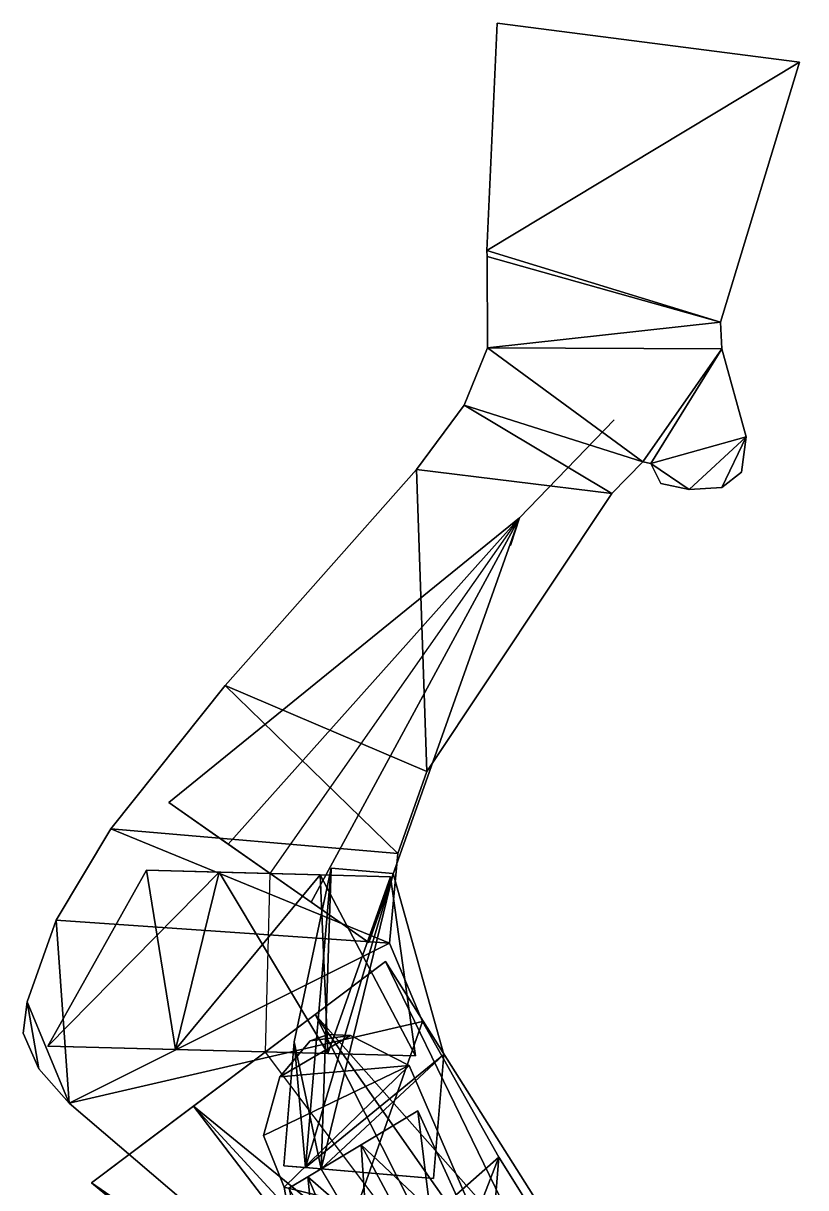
# Model space of a CAD drawing. Extents: x 271818 to 271947, y 5067178 to 5068401.
# Drawn here: x 271848.89 to 271869.74, y 5067298.67 to 5067329.68 of the extents above; entities that cross this region are included whole.
import ezdxf

# ---------------------------------------------------------------- set-up
doc = ezdxf.new("R2010")
doc.units = 0
doc.layers.add('CENTERLINE', color=4, linetype='CONTINUOUS')
doc.layers.add('WALLS', color=7, linetype='CONTINUOUS')

msp = doc.modelspace()

# ---------------------------------------------------------------- linework, layer by layer
at = {"layer": 'CENTERLINE'}
for p, q in [((271862.114, 5067316.51, 810.511), (271864.633, 5067319.118, 808.107)), ((271855.474, 5067307.033, 809.904), (271862.114, 5067316.51, 810.511)), ((271862.114, 5067316.51, 810.511), (271861.87, 5067315.774, 812.079)), ((271855.348, 5067302.281, 809.32), (271855.474, 5067307.033, 809.904)), ((271864.091, 5067290.673, 805.966), (271855.348, 5067302.281, 809.32)), ((271859.115, 5067295.355, 796.789), (271856.829, 5067299.168, 796.235)), ((271856.829, 5067299.168, 796.235), (271856.829, 5067299.168, 786.235))]:
    msp.add_line(p, q, dxfattribs=at)
at = {"layer": 'WALLS'}
for points in [[(271861.515, 5067329.681, 808.645), (271861.515, 5067329.681, 806.994), (271861.246, 5067323.626, 808.888)], [(271861.246, 5067323.626, 808.888), (271861.515, 5067329.681, 806.994), (271861.246, 5067323.626, 808.306)], [(271861.515, 5067329.681, 806.994), (271861.246, 5067323.626, 808.306), (271869.568, 5067328.646, 806.613)], [(271869.568, 5067328.646, 808.444), (271861.246, 5067323.626, 808.888), (271861.515, 5067329.681, 808.645)], [(271869.568, 5067328.646, 808.444), (271869.568, 5067328.646, 806.613), (271861.515, 5067329.681, 808.645)], [(271861.515, 5067329.681, 808.645), (271869.568, 5067328.646, 806.613), (271861.515, 5067329.681, 806.994)], [(271869.568, 5067328.646, 806.613), (271861.246, 5067323.626, 808.306), (271867.464, 5067321.716, 808.144)], [(271867.464, 5067321.716, 808.521), (271861.246, 5067323.626, 808.888), (271869.568, 5067328.646, 808.444)], [(271867.464, 5067321.716, 808.521), (271867.464, 5067321.716, 808.144), (271869.568, 5067328.646, 808.444)], [(271869.568, 5067328.646, 808.444), (271867.464, 5067321.716, 808.144), (271869.568, 5067328.646, 806.613)], [(271861.246, 5067323.626, 808.888), (271861.246, 5067323.626, 808.306), (271861.252, 5067323.469, 808.893)], [(271861.252, 5067323.469, 808.893), (271861.246, 5067323.626, 808.306), (271861.252, 5067323.469, 808.343)], [(271861.246, 5067323.626, 808.306), (271861.252, 5067323.469, 808.343), (271867.464, 5067321.716, 808.144)], [(271867.464, 5067321.716, 808.521), (271861.252, 5067323.469, 808.893), (271861.246, 5067323.626, 808.888)], [(271861.252, 5067323.469, 808.893), (271861.252, 5067323.469, 808.343), (271861.261, 5067321.039, 809.056)], [(271861.261, 5067321.039, 809.056), (271861.252, 5067323.469, 808.343), (271861.261, 5067321.039, 808.916)], [(271861.252, 5067323.469, 808.343), (271861.261, 5067321.039, 808.916), (271867.464, 5067321.716, 808.144)], [(271867.464, 5067321.716, 808.521), (271861.261, 5067321.039, 809.056), (271861.252, 5067323.469, 808.893)], [(271867.464, 5067321.716, 808.144), (271861.261, 5067321.039, 808.916), (271867.503, 5067321.01, 808.242)], [(271867.503, 5067321.01, 808.5), (271861.261, 5067321.039, 809.056), (271867.464, 5067321.716, 808.521)], [(271867.503, 5067321.01, 808.5), (271867.503, 5067321.01, 808.242), (271867.464, 5067321.716, 808.521)], [(271867.464, 5067321.716, 808.521), (271867.503, 5067321.01, 808.242), (271867.464, 5067321.716, 808.144)], [(271861.261, 5067321.039, 809.056), (271861.261, 5067321.039, 808.916), (271860.64, 5067319.514, 809.455)], [(271860.64, 5067319.514, 809.455), (271861.261, 5067321.039, 808.916), (271860.64, 5067319.514, 809.315)], [(271865.398, 5067318.002, 808.371), (271861.261, 5067321.039, 808.916), (271860.64, 5067319.514, 809.315)], [(271860.64, 5067319.514, 809.455), (271861.261, 5067321.039, 809.056), (271865.398, 5067318.002, 808.901)], [(271867.503, 5067321.01, 808.242), (271861.261, 5067321.039, 808.916), (271865.398, 5067318.002, 808.371)], [(271865.398, 5067318.002, 808.901), (271861.261, 5067321.039, 809.056), (271867.503, 5067321.01, 808.5)], [(271867.503, 5067321.01, 808.242), (271865.398, 5067318.002, 808.371), (271865.613, 5067317.958, 808.399)], [(271865.613, 5067317.958, 808.907), (271865.398, 5067318.002, 808.901), (271867.503, 5067321.01, 808.5)], [(271867.503, 5067321.01, 808.242), (271865.613, 5067317.958, 808.399), (271868.152, 5067318.668, 808.294)], [(271868.152, 5067318.668, 808.582), (271865.613, 5067317.958, 808.907), (271867.503, 5067321.01, 808.5)], [(271868.152, 5067318.668, 808.582), (271868.152, 5067318.668, 808.294), (271867.503, 5067321.01, 808.5)], [(271867.503, 5067321.01, 808.5), (271868.152, 5067318.668, 808.294), (271867.503, 5067321.01, 808.242)], [(271860.64, 5067319.514, 809.455), (271860.64, 5067319.514, 809.315), (271859.373, 5067317.8, 809.845)], [(271859.373, 5067317.8, 809.845), (271860.64, 5067319.514, 809.315), (271859.373, 5067317.8, 809.581)], [(271860.64, 5067319.514, 809.315), (271859.373, 5067317.8, 809.581), (271864.57, 5067317.158, 808.938)], [(271864.57, 5067317.158, 809.299), (271859.373, 5067317.8, 809.845), (271860.64, 5067319.514, 809.455)], [(271865.398, 5067318.002, 808.371), (271860.64, 5067319.514, 809.315), (271864.57, 5067317.158, 808.938)], [(271864.57, 5067317.158, 809.299), (271860.64, 5067319.514, 809.455), (271865.398, 5067318.002, 808.901)], [(271862.114, 5067316.51, 810.511), (271864.633, 5067319.118, 808.107), (271862.114, 5067316.51, 810.511)], [(271862.114, 5067316.51, 810.511), (271864.633, 5067319.118, 808.107), (271864.633, 5067319.118, 808.107)], [(271862.114, 5067316.51, 810.511), (271864.633, 5067319.118, 808.107), (271862.114, 5067316.51, 810.511)], [(271862.114, 5067316.51, 810.511), (271864.633, 5067319.118, 808.107), (271864.633, 5067319.118, 808.107)], [(271862.114, 5067316.51, 810.511), (271864.633, 5067319.118, 808.107), (271862.114, 5067316.51, 810.511)], [(271862.114, 5067316.51, 810.511), (271864.633, 5067319.118, 808.107), (271864.633, 5067319.118, 808.107)], [(271862.114, 5067316.51, 810.511), (271864.633, 5067319.118, 808.107), (271862.114, 5067316.51, 810.511)], [(271862.114, 5067316.51, 810.511), (271864.633, 5067319.118, 808.107), (271864.633, 5067319.118, 808.107)], [(271862.114, 5067316.51, 810.511), (271864.633, 5067319.118, 808.107), (271862.114, 5067316.51, 810.511)], [(271862.114, 5067316.51, 810.511), (271864.633, 5067319.118, 808.107), (271864.633, 5067319.118, 808.107)], [(271862.114, 5067316.51, 810.511), (271864.633, 5067319.118, 808.107), (271862.114, 5067316.51, 810.511)], [(271862.114, 5067316.51, 810.511), (271864.633, 5067319.118, 808.107), (271864.633, 5067319.118, 808.107)], [(271862.114, 5067316.51, 810.511), (271864.633, 5067319.118, 808.107), (271862.114, 5067316.51, 810.511)], [(271862.114, 5067316.51, 810.511), (271864.633, 5067319.118, 808.107), (271864.633, 5067319.118, 808.107)], [(271862.114, 5067316.51, 810.511), (271864.633, 5067319.118, 808.107), (271862.114, 5067316.51, 810.511)], [(271862.114, 5067316.51, 810.511), (271864.633, 5067319.118, 808.107), (271864.633, 5067319.118, 808.107)], [(271864.633, 5067319.118, 808.107), (271864.633, 5067319.118, 808.107), (271864.633, 5067319.118, 808.107)], [(271864.633, 5067319.118, 808.107), (271864.633, 5067319.118, 808.107), (271864.633, 5067319.118, 808.107)], [(271864.633, 5067319.118, 808.107), (271864.633, 5067319.118, 808.107), (271864.633, 5067319.118, 808.107)], [(271864.633, 5067319.118, 808.107), (271864.633, 5067319.118, 808.107), (271864.633, 5067319.118, 808.107)], [(271864.633, 5067319.118, 808.107), (271864.633, 5067319.118, 808.107), (271864.633, 5067319.118, 808.107)], [(271864.633, 5067319.118, 808.107), (271864.633, 5067319.118, 808.107), (271864.633, 5067319.118, 808.107)], [(271866.636, 5067317.263, 808.602), (271868.152, 5067318.668, 808.294), (271865.613, 5067317.958, 808.399)], [(271865.613, 5067317.958, 808.907), (271868.152, 5067318.668, 808.582), (271866.636, 5067317.263, 808.864)], [(271867.507, 5067317.315, 808.523), (271868.152, 5067318.668, 808.294), (271866.636, 5067317.263, 808.602)], [(271866.636, 5067317.263, 808.864), (271868.152, 5067318.668, 808.582), (271867.507, 5067317.315, 808.697)], [(271868.026, 5067317.728, 808.357), (271868.152, 5067318.668, 808.294), (271867.507, 5067317.315, 808.523)], [(271867.507, 5067317.315, 808.697), (271868.152, 5067318.668, 808.582), (271868.026, 5067317.728, 808.657)], [(271868.026, 5067317.728, 808.657), (271868.026, 5067317.728, 808.357), (271868.152, 5067318.668, 808.582)], [(271868.152, 5067318.668, 808.582), (271868.026, 5067317.728, 808.357), (271868.152, 5067318.668, 808.294)], [(271859.373, 5067317.8, 809.845), (271859.373, 5067317.8, 809.581), (271854.275, 5067312.04, 810.303)], [(271854.275, 5067312.04, 810.303), (271859.373, 5067317.8, 809.581), (271854.275, 5067312.04, 808.693)], [(271859.373, 5067317.8, 809.581), (271854.275, 5067312.04, 808.693), (271859.649, 5067309.748, 809.097)], [(271859.649, 5067309.748, 810.308), (271854.275, 5067312.04, 810.303), (271859.373, 5067317.8, 809.845)], [(271859.373, 5067317.8, 809.581), (271859.649, 5067309.748, 809.097), (271864.57, 5067317.158, 808.938)], [(271864.57, 5067317.158, 809.299), (271859.649, 5067309.748, 810.308), (271859.373, 5067317.8, 809.845)], [(271864.57, 5067317.158, 809.299), (271864.57, 5067317.158, 808.938), (271865.398, 5067318.002, 808.901)], [(271865.398, 5067318.002, 808.901), (271864.57, 5067317.158, 808.938), (271865.398, 5067318.002, 808.371)], [(271865.398, 5067318.002, 808.901), (271865.398, 5067318.002, 808.371), (271865.613, 5067317.958, 808.907)], [(271865.613, 5067317.958, 808.907), (271865.398, 5067318.002, 808.371), (271865.613, 5067317.958, 808.399)], [(271865.613, 5067317.958, 808.907), (271865.613, 5067317.958, 808.399), (271865.88, 5067317.426, 808.99)], [(271865.88, 5067317.426, 808.99), (271865.613, 5067317.958, 808.399), (271865.88, 5067317.426, 808.573)], [(271865.613, 5067317.958, 808.399), (271865.88, 5067317.426, 808.573), (271866.636, 5067317.263, 808.602)], [(271866.636, 5067317.263, 808.864), (271865.88, 5067317.426, 808.99), (271865.613, 5067317.958, 808.907)], [(271865.88, 5067317.426, 808.99), (271865.88, 5067317.426, 808.573), (271866.636, 5067317.263, 808.864)], [(271866.636, 5067317.263, 808.864), (271865.88, 5067317.426, 808.573), (271866.636, 5067317.263, 808.602)], [(271867.507, 5067317.315, 808.697), (271867.507, 5067317.315, 808.523), (271868.026, 5067317.728, 808.657)], [(271868.026, 5067317.728, 808.657), (271867.507, 5067317.315, 808.523), (271868.026, 5067317.728, 808.357)], [(271859.649, 5067309.748, 810.308), (271859.649, 5067309.748, 809.097), (271864.57, 5067317.158, 809.299)], [(271864.57, 5067317.158, 809.299), (271859.649, 5067309.748, 809.097), (271864.57, 5067317.158, 808.938)], [(271866.636, 5067317.263, 808.864), (271866.636, 5067317.263, 808.602), (271867.507, 5067317.315, 808.697)], [(271867.507, 5067317.315, 808.697), (271866.636, 5067317.263, 808.602), (271867.507, 5067317.315, 808.523)], [(271862.114, 5067316.51, 810.511), (271854.354, 5067307.817, 809.904), (271852.771, 5067308.926, 809.904)], [(271862.114, 5067316.51, 810.511), (271852.771, 5067308.926, 809.904), (271862.114, 5067316.51, 810.511)], [(271862.114, 5067316.51, 810.511), (271852.771, 5067308.926, 809.904), (271852.771, 5067308.926, 810.608)], [(271862.114, 5067316.51, 810.511), (271852.771, 5067308.926, 810.608), (271862.114, 5067316.51, 810.511)], [(271862.114, 5067316.51, 810.511), (271852.771, 5067308.926, 810.608), (271854.354, 5067307.817, 811.604)], [(271862.114, 5067316.51, 810.511), (271856.56, 5067306.272, 809.904), (271854.354, 5067307.817, 809.904)], [(271862.114, 5067316.51, 810.511), (271854.354, 5067307.817, 809.904), (271862.114, 5067316.51, 810.511)], [(271862.114, 5067316.51, 810.511), (271854.354, 5067307.817, 811.604), (271862.114, 5067316.51, 810.511)], [(271862.114, 5067316.51, 810.511), (271854.354, 5067307.817, 811.604), (271856.56, 5067306.272, 811.604)], [(271862.114, 5067316.51, 810.511), (271856.56, 5067306.272, 809.904), (271862.114, 5067316.51, 810.511)], [(271862.114, 5067316.51, 810.511), (271856.56, 5067306.272, 811.604), (271862.114, 5067316.51, 810.511)], [(271862.114, 5067316.51, 810.511), (271856.56, 5067306.272, 811.604), (271858.095, 5067305.197, 810.608)], [(271862.114, 5067316.51, 810.511), (271858.095, 5067305.197, 809.904), (271856.56, 5067306.272, 809.904)], [(271862.114, 5067316.51, 810.511), (271858.095, 5067305.197, 810.608), (271862.114, 5067316.51, 810.511)], [(271862.114, 5067316.51, 810.511), (271858.095, 5067305.197, 810.608), (271858.095, 5067305.197, 809.904)], [(271862.114, 5067316.51, 810.511), (271858.095, 5067305.197, 809.904), (271862.114, 5067316.51, 810.511)], [(271862.114, 5067316.51, 810.511), (271861.87, 5067315.774, 812.079), (271862.114, 5067316.51, 810.511)], [(271862.114, 5067316.51, 810.511), (271861.87, 5067315.774, 812.079), (271861.87, 5067315.774, 812.079)], [(271862.114, 5067316.51, 810.511), (271861.87, 5067315.774, 812.079), (271862.114, 5067316.51, 810.511)], [(271862.114, 5067316.51, 810.511), (271861.87, 5067315.774, 812.079), (271861.87, 5067315.774, 812.079)], [(271862.114, 5067316.51, 810.511), (271861.87, 5067315.774, 812.079), (271862.114, 5067316.51, 810.511)], [(271862.114, 5067316.51, 810.511), (271861.87, 5067315.774, 812.079), (271861.87, 5067315.774, 812.079)], [(271862.114, 5067316.51, 810.511), (271861.87, 5067315.774, 812.079), (271862.114, 5067316.51, 810.511)], [(271862.114, 5067316.51, 810.511), (271861.87, 5067315.774, 812.079), (271861.87, 5067315.774, 812.079)], [(271862.114, 5067316.51, 810.511), (271861.87, 5067315.774, 812.079), (271862.114, 5067316.51, 810.511)], [(271862.114, 5067316.51, 810.511), (271861.87, 5067315.774, 812.079), (271861.87, 5067315.774, 812.079)], [(271862.114, 5067316.51, 810.511), (271861.87, 5067315.774, 812.079), (271862.114, 5067316.51, 810.511)], [(271862.114, 5067316.51, 810.511), (271861.87, 5067315.774, 812.079), (271861.87, 5067315.774, 812.079)], [(271862.114, 5067316.51, 810.511), (271861.87, 5067315.774, 812.079), (271862.114, 5067316.51, 810.511)], [(271862.114, 5067316.51, 810.511), (271861.87, 5067315.774, 812.079), (271861.87, 5067315.774, 812.079)], [(271862.114, 5067316.51, 810.511), (271861.87, 5067315.774, 812.079), (271862.114, 5067316.51, 810.511)], [(271862.114, 5067316.51, 810.511), (271861.87, 5067315.774, 812.079), (271861.87, 5067315.774, 812.079)], [(271862.114, 5067316.51, 810.511), (271862.114, 5067316.51, 810.511), (271862.114, 5067316.51, 810.511)], [(271862.114, 5067316.51, 810.511), (271862.114, 5067316.51, 810.511), (271862.114, 5067316.51, 810.511)], [(271862.114, 5067316.51, 810.511), (271862.114, 5067316.51, 810.511), (271862.114, 5067316.51, 810.511)], [(271862.114, 5067316.51, 810.511), (271862.114, 5067316.51, 810.511), (271862.114, 5067316.51, 810.511)], [(271862.114, 5067316.51, 810.511), (271862.114, 5067316.51, 810.511), (271862.114, 5067316.51, 810.511)], [(271862.114, 5067316.51, 810.511), (271862.114, 5067316.51, 810.511), (271862.114, 5067316.51, 810.511)], [(271862.114, 5067316.51, 810.511), (271862.114, 5067316.51, 810.511), (271862.114, 5067316.51, 810.511)], [(271862.114, 5067316.51, 810.511), (271862.114, 5067316.51, 810.511), (271862.114, 5067316.51, 810.511)], [(271862.114, 5067316.51, 810.511), (271862.114, 5067316.51, 810.511), (271862.114, 5067316.51, 810.511)], [(271862.114, 5067316.51, 810.511), (271862.114, 5067316.51, 810.511), (271862.114, 5067316.51, 810.511)], [(271862.114, 5067316.51, 810.511), (271862.114, 5067316.51, 810.511), (271862.114, 5067316.51, 810.511)], [(271862.114, 5067316.51, 810.511), (271862.114, 5067316.51, 810.511), (271862.114, 5067316.51, 810.511)], [(271862.114, 5067316.51, 810.511), (271862.114, 5067316.51, 810.511), (271862.114, 5067316.51, 810.511)], [(271862.114, 5067316.51, 810.511), (271862.114, 5067316.51, 810.511), (271862.114, 5067316.51, 810.511)], [(271862.114, 5067316.51, 810.511), (271862.114, 5067316.51, 810.511), (271862.114, 5067316.51, 810.511)], [(271862.114, 5067316.51, 810.511), (271862.114, 5067316.51, 810.511), (271862.114, 5067316.51, 810.511)], [(271862.114, 5067316.51, 810.511), (271862.114, 5067316.51, 810.511), (271862.114, 5067316.51, 810.511)], [(271862.114, 5067316.51, 810.511), (271862.114, 5067316.51, 810.511), (271862.114, 5067316.51, 810.511)], [(271861.87, 5067315.774, 812.079), (271861.87, 5067315.774, 812.079), (271861.87, 5067315.774, 812.079)], [(271861.87, 5067315.774, 812.079), (271861.87, 5067315.774, 812.079), (271861.87, 5067315.774, 812.079)], [(271861.87, 5067315.774, 812.079), (271861.87, 5067315.774, 812.079), (271861.87, 5067315.774, 812.079)], [(271861.87, 5067315.774, 812.079), (271861.87, 5067315.774, 812.079), (271861.87, 5067315.774, 812.079)], [(271861.87, 5067315.774, 812.079), (271861.87, 5067315.774, 812.079), (271861.87, 5067315.774, 812.079)], [(271861.87, 5067315.774, 812.079), (271861.87, 5067315.774, 812.079), (271861.87, 5067315.774, 812.079)], [(271854.275, 5067312.04, 810.303), (271854.275, 5067312.04, 808.693), (271851.226, 5067308.229, 810.531)], [(271851.226, 5067308.229, 810.531), (271854.275, 5067312.04, 808.693), (271851.226, 5067308.229, 808.084)], [(271854.275, 5067312.04, 808.693), (271851.226, 5067308.229, 808.084), (271858.876, 5067307.564, 808.825)], [(271858.876, 5067307.564, 810.629), (271851.226, 5067308.229, 810.531), (271854.275, 5067312.04, 810.303)], [(271854.275, 5067312.04, 808.693), (271858.876, 5067307.564, 808.825), (271859.649, 5067309.748, 809.097)], [(271859.649, 5067309.748, 810.308), (271858.876, 5067307.564, 810.629), (271854.275, 5067312.04, 810.303)], [(271858.876, 5067307.564, 810.629), (271858.876, 5067307.564, 808.825), (271859.649, 5067309.748, 810.308)], [(271859.649, 5067309.748, 810.308), (271858.876, 5067307.564, 808.825), (271859.649, 5067309.748, 809.097)], [(271856.56, 5067306.272, 809.904), (271852.771, 5067308.926, 809.904), (271854.354, 5067307.817, 809.904)], [(271856.56, 5067306.272, 809.904), (271852.771, 5067308.926, 810.608), (271852.771, 5067308.926, 809.904)], [(271856.56, 5067306.272, 809.904), (271854.354, 5067307.817, 811.604), (271852.771, 5067308.926, 810.608)], [(271851.226, 5067308.229, 810.531), (271851.226, 5067308.229, 808.084), (271849.768, 5067305.794, 810.143)], [(271849.768, 5067305.794, 810.143), (271851.226, 5067308.229, 808.084), (271849.768, 5067305.794, 807.482)], [(271851.226, 5067308.229, 808.084), (271849.768, 5067305.794, 807.482), (271858.647, 5067305.181, 808.371)], [(271858.647, 5067305.181, 810.495), (271849.768, 5067305.794, 810.143), (271851.226, 5067308.229, 810.531)], [(271851.226, 5067308.229, 808.084), (271858.647, 5067305.181, 808.371), (271858.876, 5067307.564, 808.825)], [(271858.876, 5067307.564, 810.629), (271858.647, 5067305.181, 810.495), (271851.226, 5067308.229, 810.531)], [(271856.56, 5067306.272, 809.904), (271856.56, 5067306.272, 811.604), (271854.354, 5067307.817, 811.604)], [(271858.647, 5067305.181, 810.495), (271858.647, 5067305.181, 808.371), (271858.876, 5067307.564, 810.629)], [(271858.876, 5067307.564, 810.629), (271858.647, 5067305.181, 808.371), (271858.876, 5067307.564, 808.825)], [(271852.175, 5067307.12, 809.904), (271852.947, 5067302.345, 809.32), (271849.55, 5067302.434, 809.32)], [(271852.175, 5067307.12, 809.904), (271849.55, 5067302.434, 809.32), (271852.175, 5067307.12, 810.608)], [(271852.175, 5067307.12, 810.608), (271849.55, 5067302.434, 809.32), (271849.55, 5067302.434, 809.842)], [(271852.175, 5067307.12, 810.608), (271849.55, 5067302.434, 809.842), (271854.108, 5067307.069, 811.604)], [(271854.108, 5067307.069, 811.604), (271849.55, 5067302.434, 809.842), (271852.947, 5067302.345, 810.58)], [(271854.108, 5067307.069, 809.904), (271852.947, 5067302.345, 809.32), (271852.175, 5067307.12, 809.904)], [(271856.799, 5067306.998, 809.904), (271854.108, 5067307.069, 809.904), (271852.175, 5067307.12, 809.904)], [(271856.799, 5067306.998, 809.904), (271852.175, 5067307.12, 809.904), (271852.175, 5067307.12, 810.608)], [(271856.799, 5067306.998, 809.904), (271852.175, 5067307.12, 810.608), (271854.108, 5067307.069, 811.604)], [(271854.108, 5067307.069, 809.904), (271857.005, 5067302.237, 809.32), (271852.947, 5067302.345, 809.32)], [(271854.108, 5067307.069, 811.604), (271852.947, 5067302.345, 810.58), (271856.799, 5067306.998, 811.604)], [(271856.799, 5067306.998, 811.604), (271852.947, 5067302.345, 810.58), (271857.005, 5067302.237, 810.58)], [(271856.799, 5067306.998, 809.904), (271857.005, 5067302.237, 809.32), (271854.108, 5067307.069, 809.904)], [(271856.799, 5067306.998, 809.904), (271854.108, 5067307.069, 811.604), (271856.799, 5067306.998, 811.604)], [(271857.094, 5067307.174, 796.235), (271856.829, 5067299.168, 786.235), (271856.113, 5067302.554, 796.235)], [(271856.416, 5067299.203, 796.235), (271857.094, 5067307.174, 796.235), (271856.113, 5067302.554, 796.235)], [(271856.416, 5067299.203, 796.235), (271858.745, 5067307.034, 796.235), (271857.094, 5067307.174, 796.235)], [(271856.416, 5067299.203, 796.235), (271860.099, 5067302.215, 796.235), (271858.745, 5067307.034, 796.235)], [(271856.799, 5067306.998, 811.604), (271857.005, 5067302.237, 810.58), (271858.673, 5067306.948, 810.608)], [(271858.673, 5067306.948, 809.904), (271859.347, 5067302.175, 809.32), (271856.799, 5067306.998, 809.904)], [(271856.799, 5067306.998, 809.904), (271859.347, 5067302.175, 809.32), (271857.005, 5067302.237, 809.32)], [(271856.799, 5067306.998, 809.904), (271856.799, 5067306.998, 811.604), (271858.673, 5067306.948, 810.608)], [(271856.799, 5067306.998, 809.904), (271858.673, 5067306.948, 810.608), (271858.673, 5067306.948, 809.904)], [(271858.745, 5067307.034, 796.235), (271856.829, 5067299.168, 786.235), (271857.094, 5067307.174, 796.235)], [(271857.094, 5067307.174, 796.235), (271856.829, 5067299.168, 786.235), (271856.829, 5067299.168, 786.235)], [(271860.099, 5067302.215, 796.235), (271856.829, 5067299.168, 786.235), (271858.745, 5067307.034, 796.235)], [(271858.745, 5067307.034, 796.235), (271856.829, 5067299.168, 786.235), (271856.829, 5067299.168, 786.235)], [(271858.673, 5067306.948, 810.608), (271857.005, 5067302.237, 810.58), (271859.347, 5067302.175, 809.842)], [(271858.673, 5067306.948, 810.608), (271859.347, 5067302.175, 809.842), (271858.673, 5067306.948, 809.904)], [(271858.673, 5067306.948, 809.904), (271859.347, 5067302.175, 809.842), (271859.347, 5067302.175, 809.32)], [(271856.56, 5067306.272, 809.904), (271858.095, 5067305.197, 810.608), (271856.56, 5067306.272, 811.604)], [(271856.56, 5067306.272, 809.904), (271858.095, 5067305.197, 809.904), (271858.095, 5067305.197, 810.608)], [(271849.768, 5067305.794, 810.143), (271849.768, 5067305.794, 807.482), (271848.996, 5067303.613, 809.794)], [(271848.996, 5067303.613, 809.794), (271849.768, 5067305.794, 807.482), (271848.996, 5067303.613, 806.881)], [(271850.116, 5067300.922, 806.545), (271849.768, 5067305.794, 807.482), (271848.996, 5067303.613, 806.881)], [(271848.996, 5067303.613, 809.794), (271849.768, 5067305.794, 810.143), (271850.116, 5067300.922, 809.63)], [(271858.647, 5067305.181, 808.371), (271849.768, 5067305.794, 807.482), (271850.116, 5067300.922, 806.545)], [(271850.116, 5067300.922, 809.63), (271849.768, 5067305.794, 810.143), (271858.647, 5067305.181, 810.495)], [(271858.647, 5067305.181, 808.371), (271850.116, 5067300.922, 806.545), (271859.525, 5067303.091, 807.473)], [(271859.525, 5067303.091, 809.915), (271850.116, 5067300.922, 809.63), (271858.647, 5067305.181, 810.495)], [(271859.525, 5067303.091, 809.915), (271859.525, 5067303.091, 807.473), (271858.647, 5067305.181, 810.495)], [(271858.647, 5067305.181, 810.495), (271859.525, 5067303.091, 807.473), (271858.647, 5067305.181, 808.371)], [(271856.672, 5067303.278, 810.58), (271865.017, 5067291.371, 807.826), (271858.543, 5067304.688, 809.842)], [(271858.543, 5067304.688, 809.32), (271866.327, 5067292.358, 805.966), (271856.672, 5067303.278, 809.32)], [(271856.672, 5067303.278, 809.32), (271856.672, 5067303.278, 810.58), (271858.543, 5067304.688, 809.842)], [(271856.672, 5067303.278, 809.32), (271858.543, 5067304.688, 809.842), (271858.543, 5067304.688, 809.32)], [(271858.543, 5067304.688, 809.842), (271865.017, 5067291.371, 807.826), (271866.327, 5067292.358, 806.736)], [(271858.543, 5067304.688, 809.842), (271866.327, 5067292.358, 806.736), (271858.543, 5067304.688, 809.32)], [(271858.543, 5067304.688, 809.32), (271866.327, 5067292.358, 806.736), (271866.327, 5067292.358, 805.966)], [(271848.996, 5067303.613, 809.794), (271848.996, 5067303.613, 806.881), (271848.894, 5067302.783, 809.676)], [(271848.894, 5067302.783, 809.676), (271848.996, 5067303.613, 806.881), (271848.894, 5067302.783, 806.665)], [(271848.996, 5067303.613, 806.881), (271848.894, 5067302.783, 806.665), (271849.31, 5067301.837, 806.561)], [(271849.31, 5067301.837, 809.626), (271848.894, 5067302.783, 809.676), (271848.996, 5067303.613, 809.794)], [(271848.996, 5067303.613, 806.881), (271849.31, 5067301.837, 806.561), (271850.116, 5067300.922, 806.545)], [(271850.116, 5067300.922, 809.63), (271849.31, 5067301.837, 809.626), (271848.996, 5067303.613, 809.794)], [(271856.672, 5067303.278, 809.32), (271853.429, 5067300.836, 809.32), (271850.715, 5067298.792, 809.32)], [(271856.672, 5067303.278, 809.32), (271850.715, 5067298.792, 809.32), (271850.715, 5067298.792, 809.842)], [(271856.672, 5067303.278, 809.32), (271850.715, 5067298.792, 809.842), (271853.429, 5067300.836, 810.58)], [(271856.672, 5067303.278, 809.32), (271865.017, 5067291.371, 805.966), (271853.429, 5067300.836, 809.32)], [(271853.429, 5067300.836, 810.58), (271863.33, 5067290.1, 807.826), (271856.672, 5067303.278, 810.58)], [(271856.672, 5067303.278, 809.32), (271853.429, 5067300.836, 810.58), (271856.672, 5067303.278, 810.58)], [(271856.672, 5067303.278, 810.58), (271863.33, 5067290.1, 807.826), (271865.017, 5067291.371, 807.826)], [(271856.672, 5067303.278, 809.32), (271866.327, 5067292.358, 805.966), (271865.017, 5067291.371, 805.966)], [(271850.116, 5067300.922, 806.545), (271856.756, 5067295.246, 805.049), (271859.525, 5067303.091, 807.473)], [(271859.525, 5067303.091, 809.915), (271856.756, 5067295.246, 807.554), (271850.116, 5067300.922, 809.63)], [(271859.525, 5067303.091, 807.473), (271856.756, 5067295.246, 805.049), (271861.56, 5067299.479, 805.696)], [(271861.56, 5067299.479, 808.216), (271856.756, 5067295.246, 807.554), (271859.525, 5067303.091, 809.915)], [(271861.56, 5067299.479, 808.216), (271861.56, 5067299.479, 805.696), (271859.525, 5067303.091, 809.915)], [(271859.525, 5067303.091, 809.915), (271861.56, 5067299.479, 805.696), (271859.525, 5067303.091, 807.473)], [(271848.894, 5067302.783, 809.676), (271848.894, 5067302.783, 806.665), (271849.31, 5067301.837, 809.626)], [(271849.31, 5067301.837, 809.626), (271848.894, 5067302.783, 806.665), (271849.31, 5067301.837, 806.561)], [(271859.175, 5067301.918, 788.647), (271857.614, 5067302.721, 788.081), (271855.728, 5067301.617, 786.913)], [(271855.728, 5067301.617, 805.406), (271857.614, 5067302.721, 804.927), (271859.175, 5067301.918, 804.788)], [(271857.614, 5067302.721, 788.081), (271856.535, 5067302.58, 787.692), (271855.728, 5067301.617, 786.913)], [(271855.728, 5067301.617, 805.406), (271856.535, 5067302.58, 805.068), (271857.614, 5067302.721, 804.927)], [(271856.535, 5067302.58, 805.068), (271856.535, 5067302.58, 787.692), (271855.728, 5067301.617, 805.406)], [(271855.728, 5067301.617, 805.406), (271856.535, 5067302.58, 787.692), (271855.728, 5067301.617, 786.913)], [(271856.113, 5067302.554, 796.235), (271856.829, 5067299.168, 786.235), (271855.833, 5067299.252, 796.235)], [(271856.416, 5067299.203, 796.235), (271856.113, 5067302.554, 796.235), (271855.833, 5067299.252, 796.235)], [(271856.113, 5067302.554, 796.235), (271856.829, 5067299.168, 786.235), (271856.829, 5067299.168, 786.235)], [(271857.02, 5067302.746, 804.982), (271857.02, 5067302.746, 787.91), (271856.535, 5067302.58, 805.068)], [(271856.535, 5067302.58, 805.068), (271857.02, 5067302.746, 787.91), (271856.535, 5067302.58, 787.692)], [(271857.02, 5067302.746, 787.91), (271856.535, 5067302.58, 787.692), (271857.614, 5067302.721, 788.081)], [(271857.614, 5067302.721, 804.927), (271856.535, 5067302.58, 805.068), (271857.02, 5067302.746, 804.982)], [(271857.614, 5067302.721, 804.927), (271857.614, 5067302.721, 788.081), (271857.02, 5067302.746, 804.982)], [(271857.02, 5067302.746, 804.982), (271857.614, 5067302.721, 788.081), (271857.02, 5067302.746, 787.91)], [(271859.175, 5067301.918, 804.788), (271859.175, 5067301.918, 788.647), (271857.614, 5067302.721, 804.927)], [(271857.614, 5067302.721, 804.927), (271859.175, 5067301.918, 788.647), (271857.614, 5067302.721, 788.081)], [(271857.005, 5067302.237, 809.32), (271849.55, 5067302.434, 809.32), (271852.947, 5067302.345, 809.32)], [(271857.005, 5067302.237, 809.32), (271849.55, 5067302.434, 809.842), (271849.55, 5067302.434, 809.32)], [(271857.005, 5067302.237, 809.32), (271852.947, 5067302.345, 810.58), (271849.55, 5067302.434, 809.842)], [(271857.005, 5067302.237, 809.32), (271857.005, 5067302.237, 810.58), (271852.947, 5067302.345, 810.58)], [(271857.005, 5067302.237, 809.32), (271859.347, 5067302.175, 809.842), (271857.005, 5067302.237, 810.58)], [(271857.005, 5067302.237, 809.32), (271859.347, 5067302.175, 809.32), (271859.347, 5067302.175, 809.842)], [(271859.175, 5067301.918, 788.647), (271855.728, 5067301.617, 786.913), (271855.289, 5067300.053, 786.026)], [(271855.289, 5067300.053, 805.792), (271855.728, 5067301.617, 805.406), (271859.175, 5067301.918, 804.788)], [(271859.175, 5067301.918, 788.647), (271855.289, 5067300.053, 786.026), (271855.84, 5067298.68, 785.487)], [(271855.84, 5067298.68, 806.036), (271855.289, 5067300.053, 805.792), (271859.175, 5067301.918, 804.788)], [(271859.175, 5067301.918, 788.647), (271855.84, 5067298.68, 785.487), (271861.138, 5067297.387, 793.994)], [(271861.138, 5067297.387, 803.456), (271855.84, 5067298.68, 806.036), (271859.175, 5067301.918, 804.788)], [(271856.416, 5067299.203, 796.235), (271859.818, 5067298.914, 796.235), (271860.099, 5067302.215, 796.235)], [(271859.818, 5067298.914, 796.235), (271856.829, 5067299.168, 786.235), (271860.099, 5067302.215, 796.235)], [(271860.099, 5067302.215, 796.235), (271856.829, 5067299.168, 786.235), (271856.829, 5067299.168, 786.235)], [(271861.138, 5067297.387, 803.456), (271861.138, 5067297.387, 793.994), (271859.175, 5067301.918, 804.788)], [(271859.175, 5067301.918, 804.788), (271861.138, 5067297.387, 793.994), (271859.175, 5067301.918, 788.647)], [(271849.31, 5067301.837, 809.626), (271849.31, 5067301.837, 806.561), (271850.116, 5067300.922, 809.63)], [(271850.116, 5067300.922, 809.63), (271849.31, 5067301.837, 806.561), (271850.116, 5067300.922, 806.545)], [(271855.728, 5067301.617, 805.406), (271855.728, 5067301.617, 786.913), (271855.289, 5067300.053, 805.792)], [(271855.289, 5067300.053, 805.792), (271855.728, 5067301.617, 786.913), (271855.289, 5067300.053, 786.026)], [(271850.116, 5067300.922, 809.63), (271850.116, 5067300.922, 806.545), (271856.756, 5067295.246, 807.554)], [(271856.756, 5067295.246, 807.554), (271850.116, 5067300.922, 806.545), (271856.756, 5067295.246, 805.049)], [(271853.429, 5067300.836, 809.32), (271863.33, 5067290.1, 805.966), (271850.715, 5067298.792, 809.32)], [(271850.715, 5067298.792, 809.842), (271862.253, 5067289.29, 806.736), (271853.429, 5067300.836, 810.58)], [(271853.429, 5067300.836, 809.32), (271865.017, 5067291.371, 805.966), (271863.33, 5067290.1, 805.966)], [(271853.429, 5067300.836, 810.58), (271862.253, 5067289.29, 806.736), (271863.33, 5067290.1, 807.826)], [(271856.474, 5067298.955, 796.235), (271859.402, 5067300.71, 796.235), (271857.895, 5067299.807, 796.235)], [(271856.474, 5067298.955, 796.235), (271859.402, 5067300.71, 799.549), (271859.402, 5067300.71, 796.235)], [(271856.474, 5067298.955, 796.235), (271857.895, 5067299.807, 804.235), (271859.402, 5067300.71, 799.549)], [(271861.259, 5067296.64, 796.789), (271857.895, 5067299.807, 796.235), (271859.402, 5067300.71, 796.235)], [(271860.003, 5067295.887, 803.289), (271859.402, 5067300.71, 799.549), (271857.895, 5067299.807, 804.235)], [(271861.259, 5067296.64, 796.789), (271859.402, 5067300.71, 796.235), (271861.259, 5067296.64, 799.481)], [(271861.259, 5067296.64, 799.481), (271859.402, 5067300.71, 796.235), (271859.402, 5067300.71, 799.549)], [(271861.259, 5067296.64, 799.481), (271859.402, 5067300.71, 799.549), (271860.003, 5067295.887, 803.289)], [(271855.289, 5067300.053, 805.792), (271855.289, 5067300.053, 786.026), (271855.84, 5067298.68, 806.036)], [(271855.84, 5067298.68, 806.036), (271855.289, 5067300.053, 786.026), (271855.84, 5067298.68, 785.487)], [(271860.003, 5067295.887, 796.789), (271856.474, 5067298.955, 796.235), (271857.895, 5067299.807, 796.235)], [(271858.227, 5067294.822, 803.289), (271857.895, 5067299.807, 804.235), (271856.474, 5067298.955, 804.235)], [(271856.474, 5067298.955, 796.235), (271856.474, 5067298.955, 804.235), (271857.895, 5067299.807, 804.235)], [(271860.003, 5067295.887, 796.789), (271857.895, 5067299.807, 796.235), (271861.259, 5067296.64, 796.789)], [(271860.003, 5067295.887, 803.289), (271857.895, 5067299.807, 804.235), (271858.227, 5067294.822, 803.289)], [(271856.756, 5067295.246, 805.049), (271859.024, 5067292.937, 803.879), (271861.56, 5067299.479, 805.696)], [(271861.56, 5067299.479, 808.216), (271859.024, 5067292.937, 806.412), (271856.756, 5067295.246, 807.554)], [(271859.024, 5067292.937, 803.879), (271860.814, 5067290.162, 802.255), (271861.56, 5067299.479, 805.696)], [(271861.56, 5067299.479, 808.216), (271860.814, 5067290.162, 806.182), (271859.024, 5067292.937, 806.412)], [(271869.738, 5067286.401, 799.698), (271861.56, 5067299.479, 805.696), (271860.814, 5067290.162, 802.255)], [(271860.814, 5067290.162, 806.182), (271861.56, 5067299.479, 808.216), (271869.738, 5067286.401, 802.208)], [(271869.738, 5067286.401, 802.208), (271869.738, 5067286.401, 799.698), (271861.56, 5067299.479, 808.216)], [(271861.56, 5067299.479, 808.216), (271869.738, 5067286.401, 799.698), (271861.56, 5067299.479, 805.696)], [(271855.833, 5067299.252, 796.235), (271856.829, 5067299.168, 786.235), (271856.829, 5067299.168, 786.235)], [(271855.833, 5067299.252, 796.235), (271856.829, 5067299.168, 786.235), (271856.416, 5067299.203, 796.235)], [(271856.416, 5067299.203, 796.235), (271856.829, 5067299.168, 786.235), (271858.067, 5067299.062, 796.235)], [(271856.416, 5067299.203, 796.235), (271856.829, 5067299.168, 786.235), (271856.829, 5067299.168, 786.235)], [(271856.416, 5067299.203, 796.235), (271858.067, 5067299.062, 796.235), (271859.818, 5067298.914, 796.235)], [(271858.067, 5067299.062, 796.235), (271856.829, 5067299.168, 786.235), (271856.829, 5067299.168, 786.235)], [(271858.067, 5067299.062, 796.235), (271856.829, 5067299.168, 786.235), (271859.818, 5067298.914, 796.235)], [(271859.818, 5067298.914, 796.235), (271856.829, 5067299.168, 786.235), (271856.829, 5067299.168, 786.235)], [(271856.829, 5067299.168, 786.235), (271856.829, 5067299.168, 786.235), (271856.829, 5067299.168, 786.235)], [(271856.829, 5067299.168, 786.235), (271856.829, 5067299.168, 786.235), (271856.829, 5067299.168, 786.235)], [(271856.829, 5067299.168, 786.235), (271856.829, 5067299.168, 786.235), (271856.829, 5067299.168, 786.235)], [(271856.829, 5067299.168, 786.235), (271856.829, 5067299.168, 786.235), (271856.829, 5067299.168, 786.235)], [(271856.829, 5067299.168, 786.235), (271856.829, 5067299.168, 786.235), (271856.829, 5067299.168, 786.235)], [(271856.829, 5067299.168, 786.235), (271856.829, 5067299.168, 786.235), (271856.829, 5067299.168, 786.235)], [(271856.97, 5067294.069, 799.481), (271856.474, 5067298.955, 804.235), (271855.971, 5067298.653, 799.549)], [(271858.227, 5067294.822, 796.789), (271855.971, 5067298.653, 796.235), (271856.474, 5067298.955, 796.235)], [(271856.474, 5067298.955, 796.235), (271855.971, 5067298.653, 799.549), (271856.474, 5067298.955, 804.235)], [(271856.474, 5067298.955, 796.235), (271855.971, 5067298.653, 796.235), (271855.971, 5067298.653, 799.549)], [(271858.227, 5067294.822, 796.789), (271856.474, 5067298.955, 796.235), (271860.003, 5067295.887, 796.789)], [(271858.227, 5067294.822, 803.289), (271856.474, 5067298.955, 804.235), (271856.97, 5067294.069, 799.481)], [(271850.715, 5067298.792, 809.32), (271863.33, 5067290.1, 805.966), (271862.253, 5067289.29, 805.966)], [(271850.715, 5067298.792, 809.32), (271862.253, 5067289.29, 805.966), (271850.715, 5067298.792, 809.842)], [(271850.715, 5067298.792, 809.842), (271862.253, 5067289.29, 805.966), (271862.253, 5067289.29, 806.736)], [(271855.84, 5067298.68, 806.036), (271855.84, 5067298.68, 785.487), (271856.287, 5067296.179, 804.274)], [(271856.287, 5067296.179, 804.274), (271855.84, 5067298.68, 785.487), (271856.287, 5067296.179, 791.426)], [(271855.84, 5067298.68, 785.487), (271856.287, 5067296.179, 791.426), (271861.138, 5067297.387, 793.994)], [(271861.138, 5067297.387, 803.456), (271856.287, 5067296.179, 804.274), (271855.84, 5067298.68, 806.036)]]:
    msp.add_3dface(points, dxfattribs=at)

doc.saveas('drawing.dxf')
